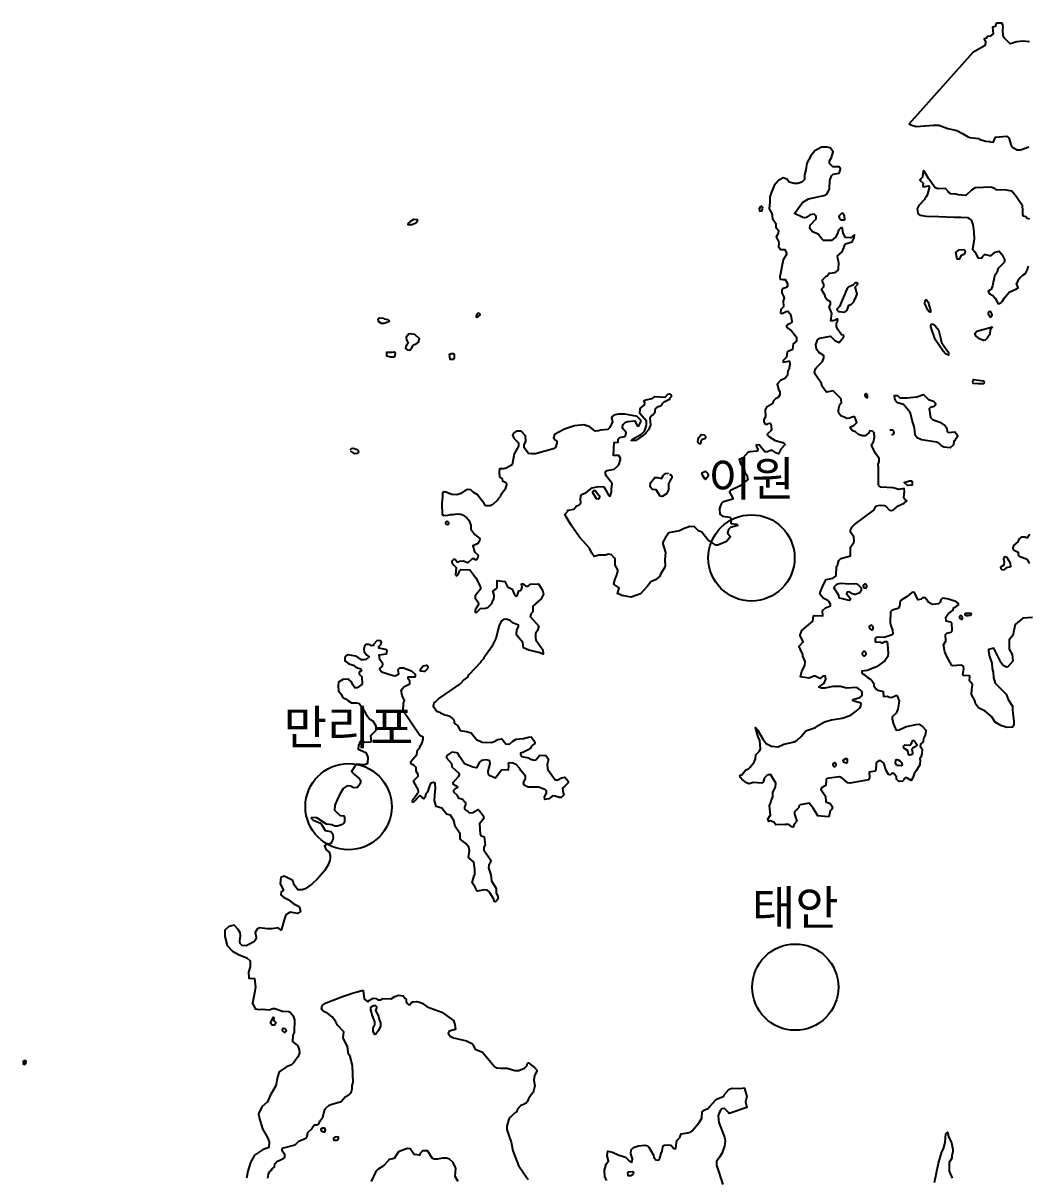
# Model space of a CAD drawing. Header units: millimetres. Extents: x -19392 to 580976, y -49129 to 736091.
# Drawn here: x 114521 to 143650, y 356830 to 390308 of the extents above; entities that cross this region are included whole.
import ezdxf
from ezdxf.enums import TextEntityAlignment as Align

# ---------------------------------------------------------------- set-up
doc = ezdxf.new("R2010")
doc.units = ezdxf.units.MM
for name, color, linetype in [('2121', 7, 'Continuous'), ('2122', 7, 'Continuous'), ('AWS', 4, 'Continuous'), ('AWS명', 2, 'Continuous')]:
    doc.layers.add(name, color=color, linetype=linetype)
doc.styles.get("Standard").update_dxf_attribs({"font": ''})
doc.styles.get('Standard').set_extended_font_data('Gulim')

msp = doc.modelspace()

# ---------------------------------------------------------------- linework, layer by layer
at = {"layer": '2121', "color": 7}
for points in [[(143693, 389765), (143516, 389788), (143334, 389765), (143138, 389711), (143138, 389711), (142965, 389882), (142929, 389952), (142920, 390121), (142934, 390177), (142928, 390258), (142891, 390308), (142741, 390307), (142729, 390295), (142703, 390211), (142622, 390188), (142644, 389994), (142560, 389926), (142473, 389921), (142447, 389872), (142378, 389848), (142426, 389760), (142409, 389654), (142053, 389453), (140208, 387386), (140258, 387361), (140412, 387311), (140914, 387348), (141064, 387348), (141333, 387249), (141589, 387195), (141754, 387110), (141901, 387017), (141965, 386992), (142214, 386958), (142257, 386937), (142433, 386888), (142542, 386871), (142551, 386861), (142637, 386856), (142657, 386868), (142713, 387000), (143026, 387033), (143063, 387024), (143100, 386981), (143170, 386756), (143213, 386700), (143338, 386637), (143432, 386637), (143674, 386716)], [(143785, 373080), (143504, 373061), (143279, 372875), (143242, 372687), (143230, 372674), (143224, 372593), (143211, 372555), (143104, 372424), (143111, 372156), (143193, 371999), (143217, 371812), (143073, 371643), (143030, 371640), (142930, 371687), (142873, 371762), (142661, 372186), (142505, 372149), (142505, 372099), (142536, 371949), (142605, 371756), (142614, 371602), (142639, 371487), (142649, 371337), (142705, 371175), (143018, 370853), (143080, 370703), (143205, 370501), (143205, 370400), (143213, 370307), (143228, 370224), (143247, 370064), (143247, 369957), (143203, 369893), (143042, 369884), (142862, 369947), (142706, 370044), (142593, 370206), (142593, 370206), (142412, 370363), (142218, 370456), (142130, 370575), (142112, 370668), (142018, 370843), (142024, 370985), (142039, 371049), (142043, 371131), (141985, 371216), (141985, 371216), (141956, 371243), (141968, 371375), (141943, 371390), (141793, 371393), (141768, 371418), (141793, 371593), (141787, 371652), (141718, 371693), (141462, 371678), (141449, 371684), (141299, 371943), (141244, 372077), (141205, 372286), (141268, 372387), (141262, 372586), (141303, 372621), (141424, 372655), (141442, 372667), (141455, 372705), (141442, 372911), (141412, 372943), (141280, 372973), (141268, 373086), (141355, 373214), (141418, 373236), (141480, 373292), (141492, 373355), (141560, 373389), (141636, 373448), (141636, 373486), (141562, 373538), (141406, 373591), (141308, 373614), (141242, 373625), (141242, 373625), (141205, 373632), (141168, 373629), (141168, 373629), (141124, 373586), (141105, 373517), (141061, 373473), (140880, 373454), (140780, 373507), (140773, 373527), (140755, 373533), (140748, 373553), (140674, 373642), (140593, 373642), (140556, 373604), (140474, 373592), (140374, 373776), (140343, 373811), (140287, 373804), (140149, 373685), (139975, 373582), (139949, 373554), (139930, 373404), (139887, 373336), (139718, 373291), (139668, 373242), (139662, 372924), (139675, 372848), (139725, 372710), (139738, 372604), (139687, 372561), (139481, 372492), (139257, 372504), (139218, 372467), (139225, 372386), (139225, 372386), (139238, 372364), (139357, 372370), (139413, 372342), (139437, 372342), (139500, 372380), (139563, 372383), (139575, 372364), (139581, 372320), (139590, 372137), (139604, 372048), (139594, 371942), (139500, 371824), (139263, 371648), (138988, 371542), (138838, 371518), (138838, 371486), (138870, 371433), (138882, 371433), (138989, 371348), (139101, 371280), (139125, 371252), (139182, 371161), (139188, 371092), (139257, 370990), (139288, 370974), (139438, 370943), (139454, 370930), (139469, 370786), (139569, 370793), (139642, 370762), (139700, 370755), (139700, 370755), (139825, 370818), (139850, 370818), (139863, 370802), (139919, 370655), (139882, 370421), (139832, 370305), (139719, 370193), (139713, 370165), (139713, 370131), (139757, 369987), (139813, 369852), (139844, 369812), (139919, 369815), (140100, 369906), (140397, 369974), (140494, 369984), (140607, 369909), (140682, 369818), (140688, 369787), (140675, 369668), (140621, 369566), (140612, 369475), (140541, 369402), (140538, 369389), (140531, 369350), (140581, 369256), (140575, 369124), (140544, 369030), (140519, 368987), (140526, 368944), (140515, 368807), (140408, 368627), (140349, 368544), (140310, 368427), (140269, 368351), (140145, 368425), (140090, 368431), (140066, 368405), (140060, 368382), (140015, 368336), (139932, 368325), (139895, 368331), (139845, 368387), (139845, 368449), (139776, 368547), (139732, 368559), (139707, 368556), (139657, 368512), (139607, 368522), (139544, 368637), (139472, 368849), (139419, 368906), (139388, 368922), (139320, 368925), (139265, 368877), (139251, 368850), (139239, 368650), (139226, 368625), (139045, 368594), (139057, 368432), (139027, 368375), (138498, 368271), (138427, 368287), (138252, 368425), (138177, 368455), (138177, 368455), (137833, 368412), (137802, 368368), (137795, 368206), (137671, 368140), (137646, 368087), (137783, 367894), (137790, 367737), (137915, 367687), (137983, 367587), (137967, 367522), (137921, 367469), (137885, 367334), (137885, 367334), (137885, 367334), (137883, 367311), (137864, 367301), (137558, 367322), (137421, 367549), (137309, 367693), (137050, 367647), (137012, 367604), (137005, 367569), (136963, 367519), (136963, 367506), (136945, 367500), (136884, 367443), (136884, 367375), (136953, 367168), (136871, 367082), (136846, 367000), (136809, 367005), (136721, 367074), (136614, 367074), (136341, 367064), (136288, 367147), (136181, 367181), (136136, 367160), (136110, 367227), (136184, 367356), (136159, 367618), (136202, 367722), (136209, 367765), (136259, 367875), (136259, 368012), (136334, 368155), (136346, 368275), (136196, 368515), (136165, 368521), (136084, 368496), (136015, 368424), (135977, 368305), (135959, 368286), (135934, 368277), (135690, 368292), (135571, 368259), (135494, 368285), (135358, 368390), (135318, 368434), (135296, 368480), (135309, 368505), (135353, 368511), (135478, 368665), (135547, 368693), (135589, 368728), (135717, 368879), (135752, 368980), (135759, 369092), (135865, 369199), (135896, 369267), (135883, 369511), (135827, 369617), (135759, 369842), (135757, 369885), (135757, 369885), (135816, 369822), (135971, 369536), (136058, 369423), (136214, 369342), (136409, 369330), (136577, 369405), (136887, 369476), (136964, 369523), (137076, 369624), (137214, 369786), (137489, 369886), (137502, 369902), (137752, 370055), (137958, 370111), (138263, 370155), (138520, 370243), (138685, 370367), (138775, 370455), (138804, 370508), (138813, 370580), (138782, 370605), (138618, 370654), (138569, 370680), (138617, 370706), (138782, 370761), (138832, 370805), (138844, 370833), (138844, 370905), (138832, 370927), (138785, 370978), (138785, 370978), (138728, 371022), (138676, 371045), (138389, 371030), (138213, 371079), (137994, 371073), (137761, 371023), (137669, 371023), (137589, 371055), (137745, 371173), (137788, 371286), (137776, 371386), (137707, 371373), (137626, 371311), (137601, 371313), (137482, 371379), (137426, 371379), (137401, 371357), (137307, 371317), (137057, 371361), (137101, 371523), (137182, 371680), (137195, 371798), (137126, 371954), (137122, 372007), (137049, 372167), (137007, 372227), (137015, 372240), (137027, 372254), (137132, 372366), (137132, 372385), (137045, 372541), (137045, 372541), (137051, 372591), (137069, 372619), (137095, 372704), (137419, 372966), (137438, 373120), (137451, 373132), (137707, 373129), (137694, 373279), (137786, 373355), (137932, 373416), (137932, 373466), (137875, 373538), (137850, 373566), (137719, 373641), (137632, 373744), (137626, 373797), (137714, 374018), (137800, 374181), (137994, 374216), (138081, 374272), (138093, 374322), (138099, 374522), (138113, 374572), (138132, 374579), (138169, 374728), (138231, 374784), (138506, 374862), (138506, 375115), (138606, 375253), (138618, 375297), (138606, 375416), (138606, 375416), (138512, 375553), (138505, 375609), (138556, 375709), (138625, 375775), (138625, 375775), (139187, 376184), (139243, 376291), (139262, 376309), (139368, 376328), (139493, 376325), (139520, 376309), (139636, 376184), (139692, 376178), (139756, 376197), (139892, 376309), (140067, 376390), (140136, 376456), (140086, 376509), (140049, 376560), (140074, 376740), (140067, 376815), (139911, 376790), (139742, 376834), (139386, 376853), (139330, 376896), (139323, 376945), (139324, 377428), (139311, 377509), (139343, 377602), (139343, 377683), (139230, 377833), (139207, 377897), (139117, 378064), (139135, 378112), (139174, 378171), (139174, 378171), (139205, 378308), (139192, 378427), (139142, 378477), (139067, 378483), (139042, 378434), (138936, 378340), (138855, 378340), (138742, 378383), (138654, 378458), (138567, 378486), (138524, 378533), (138499, 378590), (138618, 378652), (138692, 378727), (138630, 378880), (138618, 378896), (138586, 378892), (138476, 378852), (138405, 378845), (138374, 378867), (138224, 378926), (138174, 379001), (138162, 379057), (138167, 379145), (138192, 379226), (138205, 379264), (138242, 379302), (138236, 379407), (138224, 379429), (138005, 379644), (137811, 379613), (137811, 379613), (137686, 379773), (137668, 379858), (137480, 380132), (137467, 380188), (137492, 380282), (137524, 380326), (137692, 380495), (137730, 380607), (137730, 380669), (137593, 380763), (137518, 380857), (137505, 380981), (137554, 381126), (137617, 381172), (137930, 381231), (138055, 381107), (138179, 381050), (138305, 381201), (138310, 381238), (138305, 381257), (138248, 381269), (138143, 381427), (138104, 381513), (138104, 381618), (138129, 381644), (138142, 381719), (138129, 381731), (138044, 381687), (138003, 381675), (137942, 381675), (137967, 381887), (137967, 381887), (137892, 382082), (137923, 382150), (137923, 382225), (137836, 382271), (137785, 382340), (137761, 382431), (137680, 382568), (137680, 382606), (137735, 382662), (137730, 382726), (137698, 382816), (137692, 382869), (137799, 382968), (137831, 382980), (137884, 383038), (137892, 383062), (138067, 383078), (138146, 383141), (138160, 383187), (138166, 383362), (138137, 383479), (138129, 383562), (138269, 383674), (138319, 383790), (138341, 383884), (138366, 383912), (138560, 383962), (138617, 384081), (138622, 384171), (138622, 384171), (138622, 384171), (138570, 384126), (138558, 384113), (138522, 384086), (138360, 384093), (138297, 384218), (138278, 384349), (138263, 384371), (138229, 384377), (138160, 384305), (138128, 384210), (138073, 384099), (137954, 384008), (137729, 384005), (137681, 384049), (137573, 384186), (137410, 384255), (137329, 384355), (137342, 384450), (137510, 384636), (137517, 384655), (137517, 384706), (137453, 384768), (137335, 384749), (137222, 384674), (137174, 384664), (137125, 384676), (136880, 384788), (137120, 385111), (137291, 385217), (137784, 385318), (137829, 385361), (137897, 385504), (137910, 385749), (137954, 385875), (138009, 385929), (138178, 385961), (138190, 385973), (138216, 386086), (138178, 386142), (137991, 386136), (137903, 386242), (137903, 386310), (137952, 386408), (138003, 386573), (137916, 386692), (137916, 386692), (137834, 386712), (137664, 386712), (137473, 386606), (137359, 386464), (137239, 386245), (137217, 386053), (137175, 385912), (137175, 385770), (137097, 385701), (137097, 385701), (136979, 385661), (136879, 385657), (136729, 385692), (136658, 385784), (136558, 385820), (136417, 385742), (136296, 385600), (136240, 385458), (136197, 385359), (136169, 385267), (136167, 385129), (136167, 385129), (136148, 384924), (136223, 384792), (136242, 384642), (136342, 384501), (136342, 384392), (136417, 384293), (136410, 384205), (136355, 384111), (136423, 383980), (136430, 383918), (136417, 383831), (136480, 383743), (136604, 383740), (136649, 383636), (136649, 383599), (136555, 383442), (136460, 382956), (136467, 382889), (136548, 382874), (136617, 382874), (136679, 382762), (136679, 382693), (136648, 382644), (136555, 382609), (136517, 382568), (136517, 382487), (136566, 382387), (136580, 382337), (136555, 382255), (136568, 382081), (136492, 382006), (136480, 381906), (136493, 381890), (136549, 381897), (136643, 381949), (136692, 381956), (136754, 381884), (136792, 381787), (136805, 381656), (136793, 381625), (136741, 381589), (136690, 381570), (136648, 381537), (136648, 381519), (136661, 381487), (136793, 381391), (136942, 381200), (136942, 381200), (136942, 381106), (136930, 381082), (136849, 381006), (136830, 380856), (136812, 380838), (136686, 380788), (136668, 380769), (136649, 380619), (136555, 380525), (136555, 380482), (136707, 380508), (136736, 380510), (136748, 380406), (136718, 380257), (136693, 380232), (136680, 380119), (136667, 380081), (136605, 380007), (136474, 379944), (136380, 379844), (136424, 379696), (136462, 379607), (136455, 379532), (136406, 379457), (136337, 379419), (136280, 379357), (136249, 379276), (136231, 379257), (136087, 379188), (136068, 379169), (136037, 379095), (136037, 379095), (136040, 378892), (135994, 378820), (135994, 378745), (136037, 378676), (136104, 378680), (136116, 378696), (136175, 378707), (136194, 378682), (136218, 378538), (136194, 378488), (136102, 378396), (136094, 378376), (136137, 378326), (136319, 378207), (136543, 378151), (136587, 378120), (136606, 378098), (136606, 378079), (136490, 377960), (136425, 377820), (136364, 377841), (136244, 377914), (136187, 377914), (136100, 377876), (136025, 377882), (135857, 378082), (135769, 378076), (135783, 378026), (135819, 377960), (135800, 377901), (135588, 377879), (135588, 377879), (135527, 377864), (135376, 377689), (135282, 377663), (135319, 377545), (135425, 377395), (135444, 377276), (135500, 377208), (135532, 377077), (135288, 376883), (135026, 376757), (135010, 376742), (135001, 376708), (135093, 376535), (135094, 376508), (134851, 376442), (134801, 376411), (134759, 376364), (134726, 376295), (134713, 376222), (134720, 376076), (134756, 376039), (134801, 376014), (135009, 375989), (135045, 375946), (135038, 375815), (135051, 375799), (135212, 375780), (135244, 375740), (135244, 375740), (135244, 375740), (135032, 375689), (134970, 375627), (134945, 375533), (135020, 375421), (135020, 375402), (134914, 375283), (134658, 375171), (134607, 375171), (134376, 375327), (134201, 375546), (134102, 375589), (133989, 375708), (133845, 375714), (133667, 375646), (133552, 375586), (133285, 375545), (133240, 375529), (133142, 375397), (133065, 375264), (133065, 375208), (133140, 374958), (133128, 374745), (133133, 374583), (133121, 374533), (132996, 374333), (132984, 374277), (132852, 374165), (132721, 374111), (132624, 373989), (132513, 373867), (132416, 373765), (132153, 373668), (131880, 373711), (131802, 373755), (131752, 373767), (131802, 373933), (131659, 374034), (131648, 374056), (131685, 374195), (131717, 374251), (131765, 374405), (131765, 374461), (131684, 374595), (131684, 374770), (131665, 374798), (131580, 374896), (131503, 374914), (131397, 374888), (131215, 374888), (131072, 374845), (131004, 374939), (130940, 375085), (130648, 375401), (130405, 375752), (130293, 375947), (130225, 376063), (130309, 376160), (130309, 376191), (130484, 376213), (130565, 376313), (130633, 376332), (130652, 376350), (130690, 376400), (130685, 376501), (130690, 376594), (130702, 376619), (130727, 376647), (130834, 376694), (131022, 376838), (131202, 376875), (131352, 376862), (131408, 376785), (131491, 376619), (131491, 376619), (131541, 376597), (131578, 376706), (131576, 376792), (131596, 376956), (131421, 377181), (131396, 377294), (131458, 377340), (131655, 377375), (131748, 377453), (131789, 377506), (131839, 377657), (131839, 377700), (131796, 377769), (131633, 377771), (131633, 377771), (131659, 378151), (131659, 378151), (131770, 378156), (131770, 378250), (131814, 378293), (131964, 378319), (131989, 378344), (132008, 378443), (131889, 378575), (131894, 378613), (131920, 378675), (131982, 378738), (132052, 378762), (132251, 378774), (132320, 378637), (132376, 378631), (132433, 378750), (132433, 378794), (132320, 378906), (132289, 378915), (131964, 378975), (131770, 378975), (131651, 378946), (131587, 378896), (131577, 378875), (131608, 378744), (131533, 378587), (131471, 378531), (131269, 378506), (131193, 378485), (131102, 378475), (130946, 378600), (130775, 378659), (130507, 378635), (130215, 378533), (129927, 378382), (129898, 378284), (129952, 378216), (129993, 378187), (129993, 378187), (129996, 378131), (129959, 378006), (129927, 377974), (129378, 377824), (129265, 377818), (129172, 377830), (129047, 377999), (129047, 378068), (129097, 378187), (129084, 378343), (128965, 378468), (128941, 378477), (128828, 378474), (128740, 378421), (128715, 378381), (128710, 378353), (128759, 378268), (128884, 378143), (128881, 378039), (128759, 377825), (128697, 377505), (128523, 377408), (128457, 377388), (128335, 377388), (128320, 377301), (128330, 377150), (128414, 377092), (128422, 377037), (128476, 377010), (128535, 376956), (128535, 376918), (128522, 376905), (128499, 376800), (128360, 376612), (128350, 376577), (128291, 376518), (128275, 376478), (128141, 376350), (128060, 376312), (127941, 376312), (127916, 376325), (127884, 376383), (127686, 376643), (127566, 376705), (127498, 376781), (127416, 376786), (127335, 376762), (127210, 376675), (127091, 376637), (126954, 376643), (126775, 376714), (126775, 376714), (126729, 376716), (126683, 376687), (126683, 376579), (126660, 376380), (126666, 376066), (126723, 376032), (126831, 376043), (126923, 376058), (126923, 376058), (126987, 376060), (127048, 376076), (127118, 376084), (127210, 376068), (127262, 376052), (127320, 376015), (127374, 375972), (127447, 375901), (127499, 375753), (127499, 375639), (127562, 375559), (127613, 375485), (127761, 375362), (127754, 375287), (127710, 375244), (127710, 375219), (127560, 375150), (127610, 374981), (127710, 374887), (127706, 374821), (127662, 374752), (127635, 374747), (127586, 374781), (127536, 374775), (127417, 374663), (127274, 374706), (127159, 374701), (127147, 374685), (127105, 374685), (127049, 374756), (126998, 374756), (126949, 374707), (126955, 374640), (127074, 374522), (127061, 374315), (127073, 374291), (127098, 374288), (127130, 374319), (127186, 374438), (127211, 374466), (127473, 374457), (127642, 374230), (127642, 374230), (127748, 374026), (127780, 373946), (127780, 373900), (127624, 373709), (127629, 373638), (127715, 373522), (127723, 373450), (127624, 373294), (127624, 373232), (127661, 373219), (127780, 373339), (127924, 373351), (127992, 373370), (128110, 373482), (128148, 373590), (128167, 373617), (128180, 373673), (128180, 373723), (128136, 373851), (128192, 373876), (128254, 373925), (128266, 373966), (128266, 374144), (128485, 374120), (128561, 373964), (128698, 373898), (128767, 373735), (128792, 373704), (128835, 373694), (128848, 373707), (128892, 373851), (128892, 373851), (128942, 373857), (128973, 373901), (128991, 373960), (128973, 374032), (128979, 374051), (129004, 374051), (129054, 374027), (129092, 373988), (129160, 373983), (129229, 374039), (129460, 374051), (129579, 373864), (129604, 373748), (129541, 373620), (129297, 373401), (129297, 373245), (129248, 373196), (129223, 373102), (129473, 372823), (129435, 372696), (129379, 372614), (129373, 372489), (129385, 372433), (129586, 372140), (129601, 372018), (129601, 372018), (129475, 372061), (129186, 372127), (129029, 372198), (129011, 372351), (128842, 372542), (128829, 372570), (128835, 372721), (128886, 372801), (128886, 372852), (128735, 372914), (128649, 372982), (128548, 373026), (128448, 373020), (128380, 372970), (128364, 372918), (128323, 372845), (128224, 372464), (128099, 372214), (127905, 371945), (127875, 371916), (127873, 371889), (127787, 371801), (127787, 371777), (127446, 371412), (127420, 371386), (127405, 371346), (127299, 371271), (127200, 371164), (126581, 370739), (126456, 370613), (126456, 370613), (126431, 370601), (126418, 370547), (126413, 370502), (126518, 370358), (126594, 370330), (126618, 370308), (126743, 370252), (126862, 370221), (126969, 370152), (127006, 370108), (127025, 370002), (127119, 369943), (127187, 369802), (127376, 369770), (127512, 369733), (127668, 369540), (127828, 369467), (128087, 369453), (128162, 369475), (128280, 369540), (128400, 369559), (128511, 369415), (128603, 369402), (128624, 369406), (128718, 369496), (128817, 369553), (129031, 369565), (129172, 369609), (129249, 369615), (129330, 369512), (129355, 369456), (129355, 369456), (129355, 369425), (129280, 369368), (129249, 369334), (129249, 369309), (129167, 369236), (129005, 369159), (128943, 369147), (128937, 369103), (128956, 369069), (128974, 369047), (129170, 369006), (129236, 368966), (129337, 368940), (129386, 368953), (129499, 369081), (129674, 369072), (129749, 368972), (129711, 368810), (129724, 368697), (129737, 368666), (129942, 368375), (130024, 368366), (130130, 368428), (130224, 368444), (130324, 368335), (130318, 368281), (130224, 368191), (130161, 368129), (130174, 367997), (130193, 367948), (130186, 367929), (130186, 367929), (130124, 367860), (130062, 367854), (129943, 367898), (129887, 367904), (129849, 367891), (129762, 367822), (129643, 367801), (129637, 367873), (129692, 367985), (129699, 368053), (129668, 368085), (129468, 368153), (129430, 368160), (129159, 368153), (129043, 368219), (129025, 368284), (129087, 368410), (129087, 368478), (128950, 368639), (128919, 368695), (128812, 368816), (128720, 368850), (128605, 368862), (128586, 368841), (128593, 368790), (128580, 368647), (128400, 368657), (128381, 368644), (128212, 368422), (128037, 368497), (128012, 368528), (128012, 368528), (128000, 368621), (128062, 368835), (128056, 368906), (128030, 368928), (127949, 368953), (127809, 368934), (127750, 368878), (127669, 368722), (127556, 368740), (127321, 368837), (127181, 369037), (127125, 369140), (127088, 369156), (126950, 369177), (126834, 369092), (126794, 369040), (126794, 369008), (126937, 368846), (126950, 368747), (127154, 368560), (127162, 368534), (127162, 368509), (127137, 368459), (126978, 368279), (126981, 368250), (127013, 368221), (127082, 368195), (127105, 368176), (127113, 368156), (127106, 368134), (127051, 368113), (127051, 368113), (127000, 368059), (127000, 368022), (127100, 367929), (127100, 367912), (127138, 367853), (127263, 367809), (127331, 367737), (127344, 367716), (127349, 367646), (127313, 367584), (127313, 367535), (127328, 367511), (127414, 367457), (127456, 367415), (127563, 367425), (127712, 367509), (127756, 367469), (127863, 367334), (127875, 367248), (127750, 367097), (127769, 366800), (127788, 366757), (127888, 366722), (127913, 366485), (127875, 366416), (127881, 366335), (128076, 366042), (128063, 365954), (128019, 365898), (128013, 365823), (128076, 365617), (128076, 365617), (128101, 365442), (128238, 365223), (128238, 365099), (128285, 364987), (128295, 364931), (128295, 364931), (128276, 364897), (128247, 364864), (128214, 364836), (128203, 364829), (128187, 364848), (128179, 364873), (128172, 364890), (128172, 364890), (128169, 364914), (128051, 365091), (128019, 365136), (127976, 365170), (127906, 365179), (127682, 365145), (127619, 365279), (127538, 365385), (127594, 365598), (127613, 365629), (127619, 365773), (127588, 365979), (127438, 366123), (127463, 366320), (127440, 366421), (127357, 366529), (127188, 366647), (127194, 366807), (127045, 367022), (127045, 367022), (127006, 367191), (126907, 367347), (126794, 367372), (126664, 367547), (126494, 367593), (126445, 367771), (126463, 368053), (126476, 368097), (126469, 368271), (126419, 368293), (126382, 368287), (126333, 368261), (126289, 368167), (126245, 368015), (126194, 367953), (126163, 367859), (126138, 367821), (126102, 367836), (126095, 367855), (126044, 367903), (126014, 367902), (125912, 367810), (125906, 367791), (125838, 367721), (125813, 367721), (125814, 367761), (125840, 367815), (125883, 367888), (125988, 368022), (125972, 368089), (125851, 368309), (125851, 368309), (125851, 368353), (125975, 368477), (125975, 368521), (125919, 368621), (125913, 368728), (125851, 368796), (125782, 368825), (125763, 368859), (125757, 368903), (125938, 369108), (125957, 369233), (126019, 369296), (126026, 369327), (126094, 369446), (126118, 369552), (126118, 369609), (126019, 369659), (125538, 370370), (125550, 370595), (125575, 370670), (125506, 370814), (125481, 370970), (125556, 371070), (125731, 371151), (125737, 371226), (125688, 371301), (125681, 371332), (125688, 371361), (125887, 371358), (125900, 371371), (125900, 371420), (125900, 371420), (125799, 371508), (125550, 371610), (125437, 371607), (125412, 371591), (125387, 371561), (125400, 371439), (125394, 371420), (125307, 371376), (125248, 371383), (125119, 371419), (124919, 371495), (124862, 371557), (124862, 371595), (124937, 371670), (124950, 371735), (124862, 371863), (124844, 371992), (125050, 372025), (125067, 372055), (125075, 372113), (125063, 372132), (125025, 372148), (124837, 372188), (124837, 372232), (124888, 372294), (124912, 372363), (124888, 372395), (124787, 372407), (124675, 372294), (124678, 372263), (124619, 372252), (124545, 372289), (124457, 372294), (124416, 372238), (124397, 372160), (124411, 372077), (124476, 371998), (124527, 371957), (124550, 371932), (124550, 371932), (124462, 371857), (124407, 371851), (124335, 371851), (124237, 371918), (124153, 371957), (123945, 371998), (123885, 371961), (123853, 371906), (123849, 371819), (123964, 371735), (124056, 371708), (124120, 371681), (124159, 371643), (124215, 371616), (124280, 371598), (124324, 371566), (124332, 371528), (124273, 371498), (124259, 371475), (124263, 371436), (124338, 371354), (124349, 371146), (124271, 371084), (124209, 371039), (124140, 371036), (124083, 371125), (124038, 371214), (123976, 371272), (123937, 371286), (123794, 371277), (123794, 371277), (123669, 371205), (123655, 371090), (123664, 370952), (123728, 370864), (123788, 370758), (123863, 370717), (123938, 370674), (124039, 370601), (124195, 370601), (124263, 370582), (124363, 370461), (124363, 370461), (124411, 370366), (124469, 370266), (124469, 370266), (124576, 370126), (124657, 370077), (124750, 369940), (124745, 369801), (124596, 369646), (124613, 369483), (124589, 369467), (124426, 369451), (124380, 369504), (124288, 369484), (124249, 369367), (124239, 369260), (124366, 369202), (124457, 369167), (124457, 369167), (124513, 369027), (124501, 368845), (124432, 368808), (124295, 368818), (124195, 368822), (124132, 368744), (124044, 368612), (124137, 368520), (124208, 368458), (124208, 368458), (124267, 368410), (124301, 368365), (124307, 368277), (124220, 368152), (124102, 368139), (124014, 368182), (123913, 368199), (123801, 368116), (123689, 367931), (123625, 367794), (123557, 367634), (123548, 367492), (123630, 367410), (123713, 367341), (123821, 367324), (123821, 367324), (123839, 367277), (123834, 367158), (123821, 367115), (123777, 367077), (123640, 367027), (123559, 367027), (123471, 367065), (123321, 367084), (123033, 367267), (122896, 367274), (122877, 367255), (122928, 367202), (123121, 367121), (123158, 367096), (123277, 366903), (123439, 366871), (123489, 366815), (123506, 366696), (123502, 366640), (123439, 366522), (123309, 366494), (123255, 366460), (123309, 366343), (123396, 366272), (123396, 366272), (123421, 366178), (123421, 366097), (123415, 366041), (123377, 365921), (123270, 365740), (123058, 365503), (122896, 365347), (122702, 365209), (122616, 365178), (122490, 365184), (122423, 365262), (122378, 365331), (122345, 365452), (122208, 365520), (122086, 365578), (121994, 365535), (121970, 365359), (122067, 365169), (122004, 365121), (121994, 365038), (122067, 364970), (122208, 364897), (122345, 364794), (122535, 364687), (122559, 364556), (122476, 364497), (122267, 364536), (122135, 364453), (122086, 364312), (122043, 364137), (122004, 364015), (121911, 364078), (121736, 364054), (121610, 364047), (121610, 364047), (121378, 364078), (121310, 364041), (121248, 363940), (121279, 363806), (121273, 363763), (121241, 363704), (121210, 363673), (121068, 363593), (120985, 363560), (120873, 363572), (120814, 363629), (120804, 363691), (120821, 363858), (120816, 363934), (120760, 364028), (120640, 364156), (120489, 364122), (120372, 364015), (120372, 363830), (120440, 363572), (120596, 363406), (120781, 363299), (121005, 363207), (121103, 363124), (121103, 362949), (121054, 362793), (121064, 362617), (121229, 362608), (121254, 362359), (121220, 362135), (121171, 361892), (121244, 361736), (121361, 361712), (121460, 361726), (121655, 361704), (121760, 361742), (121823, 361742), (122042, 361667), (122217, 361654), (122266, 361635), (122351, 361529), (122392, 361411), (122375, 361049), (122375, 361049), (122345, 360971), (122335, 360786), (122489, 360655), (122489, 360655), (122523, 360542), (122530, 360455), (122498, 360349), (122370, 360174), (122302, 360113), (122153, 360049), (121941, 359907), (121898, 359751), (121848, 359503), (121693, 359234), (121608, 359036), (121445, 358887), (121345, 358689), (121374, 358540), (121459, 358256), (121608, 358001), (121657, 357874), (121643, 357711), (121459, 357647), (121232, 357491), (121112, 357278), (121034, 357030), (120998, 356825)], [(143698, 384622), (143626, 384645), (143590, 384694), (143527, 384713), (143501, 384757), (143501, 384757), (143504, 384880), (143489, 385007), (143306, 385285), (143182, 385431), (143032, 385462), (142739, 385475), (142701, 385503), (142589, 385550), (142126, 385531), (142014, 385462), (141864, 385322), (141839, 385312), (141631, 385327), (141563, 385346), (141396, 385362), (141376, 385383), (141351, 385393), (141344, 385413), (141258, 385509), (141045, 385499), (140964, 385530), (140765, 385799), (140661, 385989), (140633, 386024), (140617, 386011), (140596, 385843), (140534, 385780), (140534, 385768), (140521, 385768), (140521, 385755), (140521, 385755), (140614, 385667), (140608, 385578), (140614, 385559), (140778, 385587), (140790, 385575), (140790, 385530), (140728, 385320), (140703, 385268), (140659, 385212), (140659, 385200), (140490, 385019), (140441, 384920), (140455, 384808), (140470, 384780), (140470, 384780), (140521, 384739), (140706, 384714), (141067, 384699), (141512, 384680), (141709, 384677), (141901, 384668), (141946, 384646), (142002, 384591), (142052, 384469), (142083, 384256), (142089, 384031), (142040, 383751), (142115, 383675), (142196, 383510), (142221, 383498), (142308, 383495), (142345, 383549), (142395, 383597), (142421, 383601), (142571, 383557), (142702, 383669), (142814, 383694), (142902, 383588), (142971, 383459), (142976, 383419), (142964, 383369), (142783, 383182), (142759, 383088), (142684, 382976), (142627, 382689), (142584, 382582), (142502, 382532), (142527, 382467), (142633, 382414), (142702, 382336), (142789, 382167), (142789, 382167), (142865, 382195), (142909, 382233), (142971, 382345), (143112, 382511), (143317, 382600), (143364, 382633), (143320, 382764), (143359, 382816), (143389, 382882), (143414, 382907), (143414, 382920), (143508, 383002), (143576, 383045), (143637, 383165), (143670, 383257)], [(143710, 375486), (143648, 375414), (143635, 375386), (143604, 375389), (143585, 375401), (143454, 375408), (143392, 375347), (143360, 375267), (143229, 375161), (143217, 375080), (143253, 375029), (143366, 374967), (143366, 374898), (143416, 374842), (143612, 374775), (143641, 374748), (143691, 374642)], [(121618, 356825), (121631, 356943), (121643, 356969), (121676, 357016), (121705, 357035), (121712, 357055), (121730, 357061), (121736, 357081), (121806, 357156), (121818, 357238), (121848, 357269), (121874, 357310), (121985, 357352), (122080, 357400), (122105, 357425), (122105, 357499), (122030, 357619), (122030, 357675), (122068, 357703), (122405, 357794), (122511, 357894), (122717, 357987), (122761, 358044), (122780, 358150), (122898, 358263), (122910, 358306), (122973, 358372), (123023, 358372), (123086, 358388), (123103, 358404), (123103, 358404), (123123, 358475), (123211, 358588), (123266, 358812), (123285, 358843), (123398, 358940), (123441, 358962), (123742, 359044), (123854, 359181), (123967, 359237), (124004, 359275), (124042, 359337), (124060, 359412), (124060, 359506), (124091, 359593), (124066, 360087), (124004, 360349), (123954, 360418), (123928, 360630), (123803, 360893), (123816, 361061), (123635, 361258), (123580, 361372), (123485, 361495), (123353, 361598), (123222, 361661), (123172, 361720), (123172, 361720), (123187, 361824), (123309, 361902), (123781, 362087), (124103, 362199), (124341, 362267), (124381, 362267), (124381, 362267), (124409, 362017), (124484, 361955), (124527, 361948), (124546, 361971), (124672, 362042), (124753, 362036), (124803, 361993), (124878, 361996), (124946, 362030), (125190, 362024), (125296, 362087), (125403, 362130), (125540, 362111), (125540, 362111), (125596, 362030), (125622, 362011), (125627, 361936), (125672, 361876), (125703, 361852), (125728, 361855), (125776, 361905), (125815, 361930), (125940, 361949), (126017, 361921), (126090, 361897), (126236, 361794), (126664, 361634), (127000, 361395), (127039, 361273), (127053, 361132), (127053, 361132), (126877, 361087), (126840, 361025), (126902, 360943), (127002, 360888), (127377, 360800), (127510, 360739), (127546, 360703), (127626, 360566), (127840, 360475), (128183, 360063), (128258, 360025), (128358, 360007), (128558, 360013), (128777, 359944), (128890, 359944), (129057, 360007), (129121, 360082), (129139, 360157), (129177, 360163), (129342, 360030), (129427, 359944), (129345, 359801), (129331, 359666), (129352, 359503), (129310, 359305), (129253, 359241), (129177, 359126), (129177, 359126), (129135, 359034), (129108, 359001), (129077, 358989), (129058, 358969), (128952, 358926), (128858, 358827), (128827, 358745), (128771, 358707), (128652, 358595), (128602, 358532), (128540, 358326), (128546, 358232), (128615, 358027), (128672, 357867), (128722, 357611), (128885, 357193), (129026, 356974), (129161, 356782)], [(131445, 356753), (131389, 356865), (131376, 357053), (131426, 357228), (131489, 357322), (131489, 357322), (131457, 357470), (131471, 357604), (131606, 357576), (131776, 357503), (131989, 357434), (132095, 357322), (132169, 357290), (132188, 357384), (132138, 357528), (132151, 357641), (132219, 357709), (132364, 357759), (132550, 357784), (132625, 357765), (132663, 357722), (132800, 357491), (132807, 357431), (132863, 357359), (132944, 357341), (132982, 357403), (133026, 357572), (133051, 357603), (133069, 357734), (133088, 357768), (133112, 357782), (133194, 357787), (133288, 357781), (133316, 357764), (133382, 357684), (133431, 357678), (133444, 357703), (133476, 357915), (133563, 358003), (133600, 358106), (133600, 358106), (133785, 358136), (133865, 358159), (133919, 358196), (134125, 358434), (134200, 358559), (134212, 358747), (134262, 358796), (134387, 358853), (134424, 358884), (134431, 358902), (134597, 359086), (134655, 359127), (134837, 359203), (134843, 359240), (134993, 359403), (135080, 359434), (135299, 359425), (135424, 359440), (135436, 359421), (135499, 359190), (135462, 359034), (135499, 358872), (134993, 358695), (134993, 358695), (134993, 358695), (134985, 358713), (134855, 358838), (134780, 358828), (134743, 358787), (134712, 358740), (134674, 358628), (134687, 358441), (134858, 358009), (134874, 357903), (134850, 357753), (134850, 357753), (134775, 357541), (134713, 357428), (134625, 357304), (134625, 357197), (134806, 356642)], [(140938, 356701), (141054, 357255), (141159, 357586), (141207, 357672), (141250, 357858), (141274, 358104), (141323, 358158), (141323, 358158), (141353, 358030), (141440, 357849), (141478, 357651), (141478, 357599), (141450, 357467), (141442, 357403), (141368, 357276), (141372, 357029), (141452, 356823)], [(127129, 356730), (127047, 356876), (127066, 357107), (127050, 357151), (126984, 357276), (126885, 357376), (126791, 357402), (126678, 357407), (126534, 357370), (126435, 357370), (126391, 357395), (126241, 357614), (126103, 357613), (126024, 357525), (126021, 357492), (126021, 357492), (126021, 357492), (125860, 357513), (125747, 357672), (125679, 357679), (125604, 357663), (125404, 357585), (125279, 357395), (125129, 357363), (125116, 357338), (124972, 357182), (124813, 357079), (124785, 357051), (124741, 356995), (124611, 356726)]]:
    msp.add_lwpolyline(points, dxfattribs=at)
at = {"layer": '2122', "color": 7}
for points in [[(135951, 384921), (135930, 384854), (135879, 384851), (135867, 384936), (135901, 384980), (135926, 384998), (135954, 384967), (135951, 384921), (135951, 384921)], [(138335, 384699), (138334, 384724), (138303, 384780), (138253, 384793), (138172, 384711), (138191, 384639), (138229, 384605), (138328, 384605), (138340, 384618), (138335, 384699), (138335, 384699)], [(125819, 384469), (125796, 384458), (125684, 384459), (125684, 384477), (125705, 384514), (125740, 384552), (125846, 384620), (125946, 384611), (125952, 384602), (125942, 384560), (125921, 384527), (125902, 384508), (125819, 384469), (125819, 384469)], [(141774, 383594), (141715, 383572), (141659, 383463), (141602, 383460), (141565, 383657), (141658, 383738), (141790, 383741), (141815, 383722), (141827, 383688), (141809, 383607), (141774, 383594), (141774, 383594)], [(138665, 382354), (138704, 382463), (138641, 382662), (138710, 382731), (138716, 382762), (138704, 382781), (138642, 382775), (138573, 382706), (138454, 382650), (138404, 382593), (138191, 382093), (138110, 382013), (138125, 381985), (138146, 381961), (138173, 381950), (138341, 381931), (138410, 381982), (138460, 382128), (138535, 382162), (138604, 382225), (138632, 382300), (138665, 382354), (138665, 382354)], [(140786, 382108), (140828, 381982), (140828, 381926), (140784, 381938), (140753, 381985), (140666, 382181), (140672, 382269), (140694, 382288), (140706, 382288), (140756, 382216), (140786, 382108), (140786, 382108)], [(124974, 381601), (124910, 381603), (124836, 381643), (124823, 381666), (124816, 381721), (124847, 381759), (124973, 381752), (124985, 381734), (125097, 381715), (125135, 381678), (125129, 381656), (125050, 381614), (124974, 381601), (124974, 381601)], [(127772, 381865), (127761, 381879), (127731, 381890), (127699, 381891), (127682, 381878), (127657, 381826), (127658, 381795), (127683, 381786), (127707, 381794), (127769, 381847), (127772, 381865), (127772, 381865)], [(142605, 381879), (142577, 381936), (142546, 381945), (142509, 381927), (142502, 381882), (142558, 381792), (142577, 381786), (142590, 381814), (142609, 381817), (142615, 381848), (142605, 381879), (142605, 381879)], [(141123, 381142), (141141, 381045), (141329, 380792), (141347, 380745), (141347, 380683), (141259, 380720), (141193, 380794), (140960, 381132), (140835, 381501), (140841, 381545), (140860, 381579), (140891, 381576), (140972, 381526), (141059, 381420), (141123, 381142), (141123, 381142)], [(142625, 381501), (142552, 381401), (142548, 381304), (142534, 381266), (142476, 381194), (142476, 381181), (142415, 381114), (142359, 381108), (142246, 381151), (142140, 381242), (142115, 381314), (142171, 381379), (142625, 381501), (142625, 381501)], [(125983, 381061), (126016, 381150), (125878, 381285), (125753, 381303), (125685, 381288), (125669, 381249), (125628, 381197), (125635, 381122), (125685, 381032), (125645, 380983), (125618, 380929), (125610, 380879), (125666, 380834), (125735, 380829), (125800, 380911), (125806, 380942), (125835, 380978), (125937, 381024), (125983, 381061), (125983, 381061)], [(125185, 380623), (125061, 380648), (125067, 380766), (125222, 380765), (125291, 380775), (125310, 380753), (125298, 380654), (125260, 380622), (125185, 380623), (125185, 380623)], [(127020, 380648), (127022, 380604), (127009, 380573), (126984, 380560), (126903, 380560), (126878, 380710), (126937, 380732), (126991, 380731), (127015, 380710), (127020, 380648), (127020, 380648)], [(142215, 379851), (142066, 379855), (142053, 379921), (142065, 379958), (142078, 379974), (142360, 379939), (142378, 379921), (142372, 379862), (142360, 379847), (142215, 379851), (142215, 379851)], [(132712, 378879), (132695, 378856), (132707, 378650), (132651, 378519), (132572, 378431), (132572, 378418), (132477, 378338), (132283, 378206), (132152, 378203), (132183, 378250), (132432, 378381), (132533, 378475), (132572, 378585), (132595, 378669), (132589, 378763), (132401, 378993), (132407, 379138), (132535, 379240), (132545, 379299), (132533, 379331), (132520, 379331), (132532, 379369), (132570, 379387), (132758, 379425), (132845, 379487), (133132, 379468), (133213, 379555), (133263, 379562), (133307, 379519), (133307, 379475), (133263, 379422), (133263, 379422), (133257, 379399), (133126, 379328), (133095, 379321), (133042, 379260), (133036, 379239), (132995, 379200), (132907, 379175), (132857, 379132), (132833, 379093), (132833, 379018), (132820, 378994), (132779, 378945), (132742, 378920), (132712, 378879), (132712, 378879)], [(138997, 379511), (138960, 379559), (138943, 379563), (138919, 379540), (138925, 379509), (138936, 379483), (138958, 379456), (139000, 379451), (138997, 379511), (138997, 379511)], [(140689, 378207), (140566, 378227), (140442, 378283), (140379, 378365), (140373, 378496), (140349, 378615), (140292, 378783), (140260, 378965), (140235, 379018), (140048, 379248), (139867, 379298), (139849, 379316), (139829, 379339), (139794, 379416), (139779, 379508), (139868, 379512), (139941, 379446), (140143, 379444), (140435, 379477), (140622, 379545), (140773, 379396), (140916, 379352), (140966, 379302), (140972, 379255), (140966, 379233), (140929, 379196), (140823, 379164), (140785, 379127), (140829, 378877), (140885, 378815), (141098, 378743), (141098, 378743), (141123, 378715), (141248, 378633), (141304, 378565), (141310, 378471), (141336, 378443), (141528, 378458), (141610, 378359), (141610, 378309), (141544, 378231), (141544, 378218), (141504, 378191), (141491, 378078), (141398, 377999), (141216, 378015), (141148, 378052), (141073, 378134), (140998, 378159), (140689, 378207), (140689, 378207)], [(134210, 378239), (134174, 378220), (134157, 378113), (134120, 378113), (134082, 378157), (134095, 378248), (134113, 378294), (134182, 378378), (134263, 378369), (134307, 378329), (134313, 378297), (134282, 378251), (134210, 378239), (134210, 378239)], [(139645, 378513), (139723, 378514), (139754, 378483), (139766, 378446), (139749, 378377), (139701, 378373), (139701, 378373)], [(124002, 377936), (124037, 377979), (124093, 377985), (124205, 377948), (124230, 377917), (124242, 377879), (124236, 377861), (124199, 377829), (124142, 377823), (124018, 377898), (124018, 377898)], [(134380, 377203), (134382, 377176), (134307, 377076), (134280, 377099), (134214, 377198), (134195, 377245), (134213, 377279), (134307, 377320), (134376, 377251), (134380, 377203), (134380, 377203)], [(133257, 377232), (133307, 377207), (133326, 377182), (133326, 377119), (133289, 377070), (133229, 376952), (133233, 376776), (133177, 376657), (133045, 376582), (132989, 376589), (132870, 376773), (132771, 376788), (132701, 376863), (132707, 376982), (132833, 377132), (132908, 377130), (133032, 377107), (133082, 377201), (133118, 377234), (133147, 377249), (133220, 377257), (133220, 377257)], [(140186, 376905), (140160, 376903), (140067, 376987), (140218, 377040), (140273, 377040), (140292, 377021), (140299, 376990), (140292, 376916), (140186, 376905), (140186, 376905)], [(131199, 376637), (131227, 376601), (131227, 376569), (131206, 376514), (131202, 376507), (131140, 376520), (131034, 376688), (131040, 376732), (131065, 376754), (131108, 376757), (131199, 376637), (131199, 376637)], [(126860, 375830), (126837, 375845), (126815, 375855), (126788, 375848), (126767, 375831), (126767, 375803), (126785, 375784), (126822, 375768), (126853, 375778), (126862, 375806), (126860, 375831), (126860, 375831)], [(143142, 374647), (143073, 374779), (143029, 374829), (142991, 374836), (142968, 374822), (142947, 374779), (142967, 374686), (142954, 374598), (142860, 374536), (142861, 374495), (142892, 374467), (142960, 374455), (143023, 374508), (143029, 374527), (143154, 374555), (143142, 374647), (143142, 374647)], [(138429, 373578), (138237, 373628), (138187, 373632), (138157, 373734), (138037, 373922), (138044, 373972), (138112, 374044), (138173, 374064), (138244, 374071), (138445, 374056), (138632, 374060), (138681, 374051), (138738, 374016), (138818, 373935), (138812, 373854), (138775, 373804), (138750, 373778), (138650, 373741), (138619, 373741), (138562, 373759), (138475, 373820), (138413, 373813), (138394, 373759), (138500, 373641), (138500, 373592), (138476, 373566), (138429, 373578), (138429, 373578)], [(138981, 374009), (138970, 374028), (138948, 374040), (138909, 374039), (138889, 374021), (138871, 373995), (138880, 373962), (138907, 373940), (138958, 373931), (138975, 373952), (138984, 373989), (138981, 374010), (138981, 374010)], [(141755, 373098), (141729, 373125), (141711, 373131), (141690, 373126), (141670, 373107), (141665, 373072), (141682, 373044), (141711, 373031), (141742, 373026), (141754, 373049), (141755, 373099), (141755, 373099)], [(141918, 373128), (141868, 373124), (141836, 373151), (141830, 373186), (141861, 373202), (141998, 373198), (142011, 373174), (141986, 373136), (141918, 373128), (141918, 373128)], [(139166, 372795), (139150, 372822), (139124, 372847), (139093, 372851), (139067, 372839), (139047, 372815), (139054, 372777), (139088, 372742), (139117, 372723), (139140, 372723), (139162, 372756), (139166, 372795), (139166, 372795)], [(138957, 372048), (138929, 372083), (138913, 372091), (138887, 372087), (138858, 372066), (138841, 372025), (138851, 371991), (138888, 371963), (138920, 371967), (138958, 372008), (138956, 372049), (138956, 372049)], [(126143, 371515), (126043, 371520), (126043, 371583), (126118, 371673), (126224, 371695), (126244, 371673), (126250, 371633), (126244, 371589), (126169, 371514), (126143, 371515), (126143, 371515)], [(140305, 369284), (140289, 369249), (140307, 369169), (140301, 369112), (140271, 369093), (140218, 369084), (140192, 369095), (140193, 369129), (140169, 369206), (140150, 369231), (140058, 369285), (140044, 369350), (140081, 369384), (140215, 369378), (140244, 369387), (140263, 369406), (140313, 369509), (140330, 369506), (140369, 369484), (140413, 369428), (140432, 369399), (140432, 369362), (140406, 369338), (140305, 369284), (140305, 369284)], [(138408, 368925), (138408, 368868), (138396, 368856), (138321, 368868), (138302, 368884), (138295, 368937), (138377, 368987), (138396, 368993), (138408, 368975), (138408, 368925), (138408, 368925)], [(139907, 368783), (139869, 368787), (139832, 368815), (139814, 368844), (139826, 368950), (139845, 368962), (139888, 368950), (139936, 368921), (139999, 368860), (140001, 368794), (139982, 368775), (139907, 368783), (139907, 368783)], [(138079, 368804), (138071, 368762), (138045, 368746), (138014, 368771), (138008, 368837), (138058, 368868), (138083, 368825), (138079, 368804), (138079, 368804)], [(124845, 361420), (124878, 361324), (124878, 361218), (124815, 361093), (124743, 360999), (124719, 360984), (124666, 361074), (124666, 361180), (124705, 361247), (124715, 361287), (124715, 361355), (124647, 361524), (124603, 361699), (124603, 361774), (124621, 361796), (124684, 361830), (124741, 361830), (124765, 361799), (124757, 361715), (124741, 361687), (124822, 361518), (124845, 361420), (124845, 361420)], [(121810, 361378), (121842, 361348), (121842, 361299), (121805, 361261), (121740, 361262), (121692, 361317), (121743, 361424), (121749, 361462), (121770, 361492), (121789, 361485), (121787, 361435), (121773, 361411), (121810, 361378), (121810, 361378)], [(122136, 361136), (122115, 361155), (122063, 361158), (122037, 361148), (122033, 361105), (122059, 361074), (122097, 361049), (122123, 361052), (122155, 361093), (122137, 361135), (122137, 361135)], [(114532, 360222), (114521, 360196), (114596, 360196), (114583, 360172), (114522, 360159), (114521, 360134), (114570, 360121), (114596, 360147), (114608, 360209), (114596, 360222), (114532, 360222), (114532, 360222)], [(123225, 358169), (123273, 358169), (123292, 358225), (123261, 358275), (123201, 358272), (123155, 358244), (123160, 358197), (123225, 358169), (123225, 358169)], [(123595, 357925), (123623, 357925), (123667, 357969), (123667, 358013), (123655, 358025), (123555, 358016), (123523, 357987), (123517, 357945), (123529, 357928), (123595, 357925), (123595, 357925)], [(132139, 356886), (132064, 356887), (132057, 356984), (132076, 357003), (132195, 357015), (132213, 356997), (132201, 356924), (132139, 356886), (132139, 356886)]]:
    msp.add_lwpolyline(points, dxfattribs=at)
at = {"layer": 'AWS'}
for centre in [(135636, 374804), (123956, 367592), (136906, 362360)]:
    msp.add_circle(centre, 1250, dxfattribs=at)

# ---------------------------------------------------------------- texts
at = {"layer": 'AWS명'}
for s, p in [('이원', (135636, 376304)), ('만리포', (123956, 369092)), ('태안', (136906, 363860))]:
    msp.add_text(s, height=1000, dxfattribs=at).set_placement(p, align=Align.BOTTOM_CENTER)

doc.saveas('drawing.dxf')
